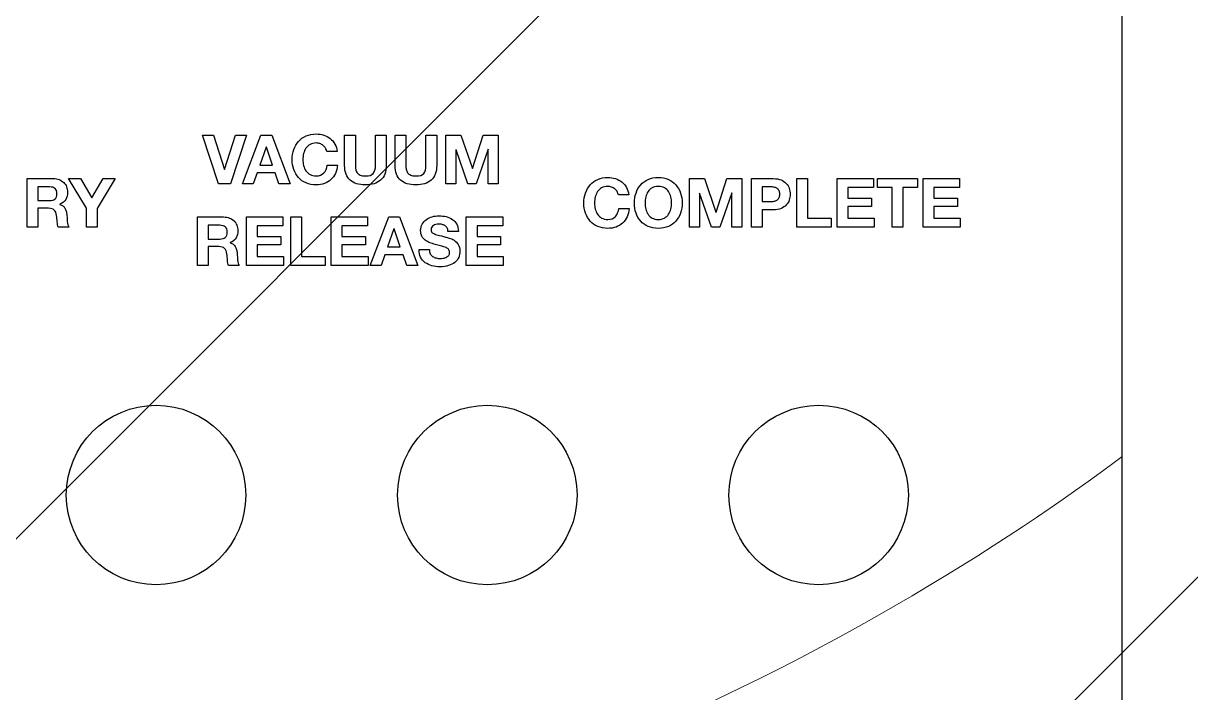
# Model space of a CAD drawing. Header units: millimetres. Extents: x 0 to 16115, y -10 to 11340.
# Drawn here: x 11212.5 to 11297.1, y 4623.4 to 4671.9 of the extents above; entities that cross this region are included whole.
import ezdxf

# ---------------------------------------------------------------- set-up
doc = ezdxf.new("R2010")
doc.units = ezdxf.units.MM
doc.header["$MEASUREMENT"] = 0
doc.linetypes.add('HIDDEN', pattern=[9.525, 6.35, -3.175])
doc.layers.get('0').update_dxf_attribs({"lineweight": 25})
doc.layers.add('DIM', color=3, linetype='Continuous', lineweight=9)
doc.layers.add('H', color=2, linetype='HIDDEN', lineweight=15)
doc.layers.add('圖層 2', color=7, linetype='Continuous')

msp = doc.modelspace()

# ---------------------------------------------------------------- hatches: boundary and pattern name
at = {"layer": 'DIM'}
h = msp.add_hatch(dxfattribs=at)
h.set_pattern_fill('ANSI31', color=256, scale=350, style=0)
h.set_pattern_definition([(45, (-19440.55, -2318.325), (-30.93592, 30.93592), [])])
h.paths.add_polyline_path([(10892.148, 5257.746), (10892.148, 3184.746), (10461.363, 3184.746), (10461.363, 4971.681), (9792.148, 4971.681), (9792.148, 6434.746), (13732.148, 6434.746), (13732.148, 4971.681), (13062.932, 4971.681), (13062.932, 3184.746), (12632.148, 3184.746), (12632.148, 5257.746)])
edge = h.paths.add_edge_path(flags=16)
edge.add_line((12632.148, 3207.746), (12632.148, 3184.746))
edge.add_line((10892.148, 3207.746), (10892.148, 3184.746))
at = {"layer": 'H', "ltscale": 5}
h = msp.add_hatch(dxfattribs=at)
h.set_pattern_fill('ANSI31', color=256, scale=500, style=0)
h.set_pattern_definition([(45, (5042.114, 20650.17), (-44.19417, 44.19417), [])])
edge = h.paths.add_edge_path(flags=16)
edge.add_line((13782.148, 6434.746), (13732.148, 6434.746))
edge.add_line((13782.148, 6434.746), (13732.148, 6434.746))
edge = h.paths.add_edge_path()
edge.add_line((13782.148, 6434.746), (13732.148, 6434.746))
edge.add_line((13782.148, 6434.746), (13732.148, 6434.746))
edge.add_line((9792.148, 3184.746), (9792.148, 6434.746))
edge.add_line((9742.148, 3134.746), (9742.148, 6434.746))
edge.add_line((9792.148, 3184.746), (13732.148, 3184.746))
edge.add_line((9742.148, 3134.746), (13782.148, 3134.746))
edge.add_line((13782.148, 6434.746), (13732.148, 6434.746))
edge.add_line((13732.148, 5184.746), (13732.148, 5194.746))
edge.add_line((13732.148, 3184.746), (13732.148, 6434.746))
edge.add_line((13782.148, 3134.746), (13782.148, 6434.746))

# ---------------------------------------------------------------- linework, layer by layer
for p, q in [((11292.148, 4282.746), (11292.148, 5032.746)), ((11225.524, 4663.811), (11226.32, 4663.811)), ((11225.524, 4663.811), (11226.32, 4663.811)), ((11226.665, 4660.285), (11225.524, 4663.811)), ((11226.665, 4660.285), (11225.524, 4663.811)), ((11226.32, 4663.811), (11227.105, 4661.332)), ((11226.32, 4663.811), (11227.105, 4661.332)), ((11227.115, 4661.332), (11227.91, 4663.811)), ((11227.115, 4661.332), (11227.91, 4663.811)), ((11228.71, 4663.811), (11227.539, 4660.285)), ((11228.71, 4663.811), (11227.539, 4660.285)), ((11227.91, 4663.811), (11228.71, 4663.811)), ((11227.91, 4663.811), (11228.71, 4663.811)), ((11228.414, 4660.285), (11229.747, 4663.811)), ((11228.414, 4660.285), (11229.747, 4663.811)), ((11229.747, 4663.811), (11230.543, 4663.811)), ((11229.747, 4663.811), (11230.543, 4663.811)), ((11230.543, 4663.811), (11231.861, 4660.285)), ((11230.543, 4663.811), (11231.861, 4660.285)), ((11243.146, 4663.811), (11244.238, 4663.811)), ((11243.146, 4663.811), (11244.238, 4663.811)), ((11243.146, 4660.285), (11243.146, 4663.811)), ((11243.146, 4660.285), (11243.146, 4663.811)), ((11244.238, 4663.811), (11245.063, 4661.386)), ((11244.238, 4663.811), (11245.063, 4661.386)), ((11245.073, 4661.386), (11245.853, 4663.811)), ((11245.073, 4661.386), (11245.853, 4663.811)), ((11245.853, 4663.811), (11246.945, 4663.811)), ((11245.853, 4663.811), (11246.945, 4663.811)), ((11246.945, 4663.811), (11246.945, 4660.285)), ((11246.945, 4663.811), (11246.945, 4660.285)), ((11230.133, 4662.942), (11229.673, 4661.648)), ((11230.133, 4662.942), (11229.673, 4661.648)), ((11230.143, 4662.942), (11230.133, 4662.942)), ((11230.143, 4662.942), (11230.133, 4662.942)), ((11230.587, 4661.648), (11230.143, 4662.942)), ((11230.587, 4661.648), (11230.143, 4662.942)), ((11243.882, 4662.759), (11243.873, 4662.759)), ((11243.873, 4662.759), (11243.873, 4660.285)), ((11243.882, 4662.759), (11243.873, 4662.759)), ((11243.873, 4662.759), (11243.873, 4660.285)), ((11244.747, 4660.285), (11243.882, 4662.759)), ((11244.747, 4660.285), (11243.882, 4662.759)), ((11246.209, 4662.784), (11245.344, 4660.285)), ((11246.209, 4662.784), (11245.344, 4660.285)), ((11246.218, 4662.784), (11246.209, 4662.784)), ((11246.218, 4662.784), (11246.209, 4662.784)), ((11246.218, 4660.285), (11246.218, 4662.784)), ((11246.218, 4660.285), (11246.218, 4662.784)), ((11227.105, 4661.332), (11227.115, 4661.332)), ((11227.105, 4661.332), (11227.115, 4661.332)), ((11229.673, 4661.648), (11230.587, 4661.648)), ((11229.673, 4661.648), (11230.587, 4661.648)), ((11245.063, 4661.386), (11245.073, 4661.386)), ((11245.063, 4661.386), (11245.073, 4661.386)), ((11215.807, 4660.664), (11216.677, 4660.664)), ((11217.101, 4658.511), (11215.807, 4660.664)), ((11216.677, 4660.664), (11217.502, 4659.271)), ((11217.502, 4659.271), (11218.321, 4660.664)), ((11219.186, 4660.664), (11217.877, 4658.491)), ((11218.321, 4660.664), (11219.186, 4660.664)), ((11229.471, 4661.07), (11229.194, 4660.285)), ((11229.471, 4661.07), (11229.194, 4660.285)), ((11230.79, 4661.07), (11229.471, 4661.07)), ((11230.79, 4661.07), (11229.471, 4661.07)), ((11231.056, 4660.285), (11230.79, 4661.07)), ((11231.056, 4660.285), (11230.79, 4661.07)), ((11260.796, 4657.137), (11260.796, 4660.664)), ((11260.796, 4660.664), (11261.887, 4660.664)), ((11261.887, 4660.664), (11262.712, 4658.239)), ((11262.722, 4658.239), (11263.502, 4660.664)), ((11263.502, 4660.664), (11264.594, 4660.664)), ((11264.594, 4660.664), (11264.594, 4657.137)), ((11268.569, 4657.137), (11268.569, 4660.664)), ((11268.569, 4660.664), (11269.345, 4660.664)), ((11269.345, 4660.664), (11269.345, 4657.789)), ((11271.498, 4657.137), (11271.498, 4660.664)), ((11271.498, 4660.664), (11274.136, 4660.664)), ((11274.136, 4660.664), (11274.136, 4660.012)), ((11274.422, 4660.012), (11274.422, 4660.664)), ((11274.422, 4660.664), (11277.311, 4660.664)), ((11277.311, 4660.664), (11277.311, 4660.012)), ((11277.716, 4660.664), (11280.354, 4660.664)), ((11277.716, 4657.137), (11277.716, 4660.664)), ((11280.354, 4660.664), (11280.354, 4660.012)), ((11227.539, 4660.285), (11226.665, 4660.285)), ((11227.539, 4660.285), (11226.665, 4660.285)), ((11229.194, 4660.285), (11228.414, 4660.285)), ((11229.194, 4660.285), (11228.414, 4660.285)), ((11231.861, 4660.285), (11231.056, 4660.285)), ((11231.861, 4660.285), (11231.056, 4660.285)), ((11243.873, 4660.285), (11243.146, 4660.285)), ((11243.873, 4660.285), (11243.146, 4660.285)), ((11245.344, 4660.285), (11244.747, 4660.285)), ((11245.344, 4660.285), (11244.747, 4660.285)), ((11246.945, 4660.285), (11246.218, 4660.285)), ((11246.945, 4660.285), (11246.218, 4660.285)), ((11261.531, 4659.612), (11261.522, 4659.612)), ((11261.522, 4659.612), (11261.522, 4657.137)), ((11262.396, 4657.137), (11261.531, 4659.612)), ((11263.858, 4659.637), (11262.994, 4657.137)), ((11263.868, 4659.637), (11263.858, 4659.637)), ((11263.868, 4657.137), (11263.868, 4659.637)), ((11274.136, 4660.012), (11272.274, 4660.012)), ((11272.274, 4660.012), (11272.274, 4659.256)), ((11275.479, 4660.012), (11274.422, 4660.012)), ((11275.479, 4657.137), (11275.479, 4660.012)), ((11277.311, 4660.012), (11276.254, 4660.012)), ((11276.254, 4660.012), (11276.254, 4657.137)), ((11280.354, 4660.012), (11278.492, 4660.012)), ((11278.492, 4660.012), (11278.492, 4659.256)), ((11272.274, 4659.256), (11273.982, 4659.256)), ((11273.982, 4659.256), (11273.982, 4658.654)), ((11278.492, 4659.256), (11280.2, 4659.256)), ((11280.2, 4659.256), (11280.2, 4658.654)), ((11217.101, 4657.137), (11217.101, 4658.511)), ((11217.877, 4658.491), (11217.877, 4657.137)), ((11228.708, 4654.358), (11228.708, 4657.884)), ((11228.708, 4657.884), (11231.346, 4657.884)), ((11228.708, 4654.358), (11228.708, 4657.884)), ((11228.708, 4657.884), (11231.346, 4657.884)), ((11231.346, 4657.884), (11231.346, 4657.233)), ((11231.346, 4657.884), (11231.346, 4657.233)), ((11231.909, 4654.358), (11231.909, 4657.884)), ((11231.909, 4657.884), (11232.684, 4657.884)), ((11231.909, 4654.358), (11231.909, 4657.884)), ((11231.909, 4657.884), (11232.684, 4657.884)), ((11232.684, 4657.884), (11232.684, 4655.01)), ((11232.684, 4657.884), (11232.684, 4655.01)), ((11234.837, 4654.358), (11234.837, 4657.884)), ((11234.837, 4654.358), (11234.837, 4657.884)), ((11234.837, 4657.884), (11237.475, 4657.884)), ((11234.837, 4657.884), (11237.475, 4657.884)), ((11237.475, 4657.884), (11237.475, 4657.233)), ((11237.475, 4657.884), (11237.475, 4657.233)), ((11237.667, 4654.358), (11239.001, 4657.884)), ((11237.667, 4654.358), (11239.001, 4657.884)), ((11239.001, 4657.884), (11239.796, 4657.884)), ((11239.001, 4657.884), (11239.796, 4657.884)), ((11239.796, 4657.884), (11241.115, 4654.358)), ((11239.796, 4657.884), (11241.115, 4654.358)), ((11244.626, 4654.358), (11244.626, 4657.884)), ((11244.626, 4654.358), (11244.626, 4657.884)), ((11244.626, 4657.884), (11247.264, 4657.884)), ((11244.626, 4657.884), (11247.264, 4657.884)), ((11247.264, 4657.884), (11247.264, 4657.233)), ((11247.264, 4657.884), (11247.264, 4657.233)), ((11262.712, 4658.239), (11262.722, 4658.239)), ((11273.982, 4658.654), (11272.274, 4658.654)), ((11272.274, 4658.654), (11272.274, 4657.789)), ((11280.2, 4658.654), (11278.492, 4658.654)), ((11278.492, 4658.654), (11278.492, 4657.789)), ((11217.877, 4657.137), (11217.101, 4657.137)), ((11231.346, 4657.233), (11229.484, 4657.233)), ((11229.484, 4657.233), (11229.484, 4656.477)), ((11231.346, 4657.233), (11229.484, 4657.233)), ((11229.484, 4657.233), (11229.484, 4656.477)), ((11237.475, 4657.233), (11235.613, 4657.233)), ((11235.613, 4657.233), (11235.613, 4656.477)), ((11237.475, 4657.233), (11235.613, 4657.233)), ((11235.613, 4657.233), (11235.613, 4656.477)), ((11239.386, 4657.015), (11238.927, 4655.721)), ((11239.386, 4657.015), (11238.927, 4655.721)), ((11239.396, 4657.015), (11239.386, 4657.015)), ((11239.396, 4657.015), (11239.386, 4657.015)), ((11239.841, 4655.721), (11239.396, 4657.015)), ((11239.841, 4655.721), (11239.396, 4657.015)), ((11245.402, 4657.233), (11245.402, 4656.477)), ((11245.402, 4657.233), (11245.402, 4656.477)), ((11247.264, 4657.233), (11245.402, 4657.233)), ((11247.264, 4657.233), (11245.402, 4657.233)), ((11261.522, 4657.137), (11260.796, 4657.137)), ((11262.994, 4657.137), (11262.396, 4657.137)), ((11264.594, 4657.137), (11263.868, 4657.137)), ((11271.064, 4657.137), (11268.569, 4657.137)), ((11269.345, 4657.789), (11271.064, 4657.789)), ((11271.064, 4657.789), (11271.064, 4657.137)), ((11274.175, 4657.137), (11271.498, 4657.137)), ((11272.274, 4657.789), (11274.175, 4657.789)), ((11274.175, 4657.789), (11274.175, 4657.137)), ((11276.254, 4657.137), (11275.479, 4657.137)), ((11280.393, 4657.137), (11277.716, 4657.137)), ((11278.492, 4657.789), (11280.393, 4657.789)), ((11280.393, 4657.789), (11280.393, 4657.137)), ((11229.484, 4656.477), (11231.192, 4656.477)), ((11229.484, 4656.477), (11231.192, 4656.477)), ((11231.192, 4656.477), (11231.192, 4655.874)), ((11231.192, 4656.477), (11231.192, 4655.874)), ((11235.613, 4656.477), (11237.321, 4656.477)), ((11235.613, 4656.477), (11237.321, 4656.477)), ((11237.321, 4656.477), (11237.321, 4655.874)), ((11237.321, 4656.477), (11237.321, 4655.874)), ((11245.402, 4656.477), (11247.11, 4656.477)), ((11245.402, 4656.477), (11247.11, 4656.477)), ((11247.11, 4656.477), (11247.11, 4655.874)), ((11247.11, 4656.477), (11247.11, 4655.874)), ((11231.192, 4655.874), (11229.484, 4655.874)), ((11229.484, 4655.874), (11229.484, 4655.01)), ((11231.192, 4655.874), (11229.484, 4655.874)), ((11229.484, 4655.874), (11229.484, 4655.01)), ((11237.321, 4655.874), (11235.613, 4655.874)), ((11235.613, 4655.874), (11235.613, 4655.01)), ((11237.321, 4655.874), (11235.613, 4655.874)), ((11235.613, 4655.874), (11235.613, 4655.01)), ((11238.927, 4655.721), (11239.841, 4655.721)), ((11238.927, 4655.721), (11239.841, 4655.721)), ((11245.402, 4655.874), (11245.402, 4655.01)), ((11245.402, 4655.874), (11245.402, 4655.01)), ((11247.11, 4655.874), (11245.402, 4655.874)), ((11247.11, 4655.874), (11245.402, 4655.874)), ((11229.484, 4655.01), (11231.385, 4655.01)), ((11229.484, 4655.01), (11231.385, 4655.01)), ((11231.385, 4655.01), (11231.385, 4654.358)), ((11231.385, 4655.01), (11231.385, 4654.358)), ((11232.684, 4655.01), (11234.403, 4655.01)), ((11232.684, 4655.01), (11234.403, 4655.01)), ((11234.403, 4655.01), (11234.403, 4654.358)), ((11234.403, 4655.01), (11234.403, 4654.358)), ((11235.613, 4655.01), (11237.514, 4655.01)), ((11235.613, 4655.01), (11237.514, 4655.01)), ((11237.514, 4655.01), (11237.514, 4654.358)), ((11237.514, 4655.01), (11237.514, 4654.358)), ((11238.724, 4655.143), (11238.448, 4654.358)), ((11238.724, 4655.143), (11238.448, 4654.358)), ((11240.043, 4655.143), (11238.724, 4655.143)), ((11240.043, 4655.143), (11238.724, 4655.143)), ((11240.31, 4654.358), (11240.043, 4655.143)), ((11240.31, 4654.358), (11240.043, 4655.143)), ((11245.402, 4655.01), (11247.303, 4655.01)), ((11245.402, 4655.01), (11247.303, 4655.01)), ((11247.303, 4655.01), (11247.303, 4654.358)), ((11247.303, 4655.01), (11247.303, 4654.358)), ((11231.385, 4654.358), (11228.708, 4654.358)), ((11231.385, 4654.358), (11228.708, 4654.358)), ((11234.403, 4654.358), (11231.909, 4654.358)), ((11234.403, 4654.358), (11231.909, 4654.358)), ((11237.514, 4654.358), (11234.837, 4654.358)), ((11237.514, 4654.358), (11234.837, 4654.358)), ((11238.448, 4654.358), (11237.667, 4654.358)), ((11238.448, 4654.358), (11237.667, 4654.358)), ((11241.115, 4654.358), (11240.31, 4654.358)), ((11241.115, 4654.358), (11240.31, 4654.358)), ((11247.303, 4654.358), (11244.626, 4654.358)), ((11247.303, 4654.358), (11244.626, 4654.358))]:
    msp.add_line(p, q)
for centre in [(11222.148, 4637.746), (11246.148, 4637.746), (11270.148, 4637.746)]:
    msp.add_circle(centre, 6.5)
for points, knots in [([(11233.019, 4663.752), (11233.235, 4663.847), (11233.478, 4663.895), (11233.748, 4663.895), (11233.942, 4663.895), (11234.125, 4663.867), (11234.298, 4663.811), (11234.471, 4663.755), (11234.626, 4663.673), (11234.763, 4663.567)], [25, 25, 25, 25, 26, 26, 26, 27, 27, 27, 28, 28, 28, 28]), ([(11233.019, 4663.752), (11233.235, 4663.847), (11233.478, 4663.895), (11233.748, 4663.895), (11233.942, 4663.895), (11234.125, 4663.867), (11234.298, 4663.811), (11234.471, 4663.755), (11234.626, 4663.673), (11234.763, 4663.567)], [25, 25, 25, 25, 26, 26, 26, 27, 27, 27, 28, 28, 28, 28]), ([(11232.133, 4662.767), (11232.212, 4662.992), (11232.325, 4663.189), (11232.474, 4663.357), (11232.622, 4663.525), (11232.804, 4663.656), (11233.019, 4663.752)], [23, 23, 23, 23, 24, 24, 24, 25, 25, 25, 25]), ([(11232.133, 4662.767), (11232.212, 4662.992), (11232.325, 4663.189), (11232.474, 4663.357), (11232.622, 4663.525), (11232.804, 4663.656), (11233.019, 4663.752)], [23, 23, 23, 23, 24, 24, 24, 25, 25, 25, 25]), ([(11234.256, 4663.065), (11234.187, 4663.121), (11234.109, 4663.165), (11234.022, 4663.196), (11233.935, 4663.227), (11233.843, 4663.243), (11233.748, 4663.243), (11233.573, 4663.243), (11233.425, 4663.209), (11233.303, 4663.142)], [1, 1, 1, 1, 2, 2, 2, 3, 3, 3, 4, 4, 4, 4]), ([(11234.256, 4663.065), (11234.187, 4663.121), (11234.109, 4663.165), (11234.022, 4663.196), (11233.935, 4663.227), (11233.843, 4663.243), (11233.748, 4663.243), (11233.573, 4663.243), (11233.425, 4663.209), (11233.303, 4663.142)], [1, 1, 1, 1, 2, 2, 2, 3, 3, 3, 4, 4, 4, 4]), ([(11232.133, 4661.314), (11232.054, 4661.537), (11232.014, 4661.776), (11232.014, 4662.033), (11232.014, 4662.296), (11232.054, 4662.541), (11232.133, 4662.767)], [21, 21, 21, 21, 22, 22, 22, 23, 23, 23, 23]), ([(11232.133, 4661.314), (11232.054, 4661.537), (11232.014, 4661.776), (11232.014, 4662.033), (11232.014, 4662.296), (11232.054, 4662.541), (11232.133, 4662.767)], [21, 21, 21, 21, 22, 22, 22, 23, 23, 23, 23]), ([(11233.007, 4662.87), (11232.931, 4662.757), (11232.876, 4662.627), (11232.841, 4662.482), (11232.807, 4662.338), (11232.79, 4662.188), (11232.79, 4662.033), (11232.79, 4661.885), (11232.807, 4661.741), (11232.841, 4661.601)], [5, 5, 5, 5, 6, 6, 6, 7, 7, 7, 8, 8, 8, 8]), ([(11233.007, 4662.87), (11232.931, 4662.757), (11232.876, 4662.627), (11232.841, 4662.482), (11232.807, 4662.338), (11232.79, 4662.188), (11232.79, 4662.033), (11232.79, 4661.885), (11232.807, 4661.741), (11232.841, 4661.601)], [5, 5, 5, 5, 6, 6, 6, 7, 7, 7, 8, 8, 8, 8]), ([(11233.019, 4660.346), (11232.804, 4660.44), (11232.622, 4660.569), (11232.474, 4660.734), (11232.325, 4660.899), (11232.212, 4661.092), (11232.133, 4661.314)], [19, 19, 19, 19, 20, 20, 20, 21, 21, 21, 21]), ([(11233.019, 4660.346), (11232.804, 4660.44), (11232.622, 4660.569), (11232.474, 4660.734), (11232.325, 4660.899), (11232.212, 4661.092), (11232.133, 4661.314)], [19, 19, 19, 19, 20, 20, 20, 21, 21, 21, 21]), ([(11238.42, 4660.554), (11238.153, 4660.322), (11237.785, 4660.206), (11237.314, 4660.206), (11236.836, 4660.206), (11236.467, 4660.321), (11236.205, 4660.551), (11235.943, 4660.782), (11235.812, 4661.137), (11235.812, 4661.618)], [0, 0, 0, 0, 1, 1, 1, 2, 2, 2, 3, 3, 3, 3]), ([(11238.42, 4660.554), (11238.153, 4660.322), (11237.785, 4660.206), (11237.314, 4660.206), (11236.836, 4660.206), (11236.467, 4660.321), (11236.205, 4660.551), (11235.943, 4660.782), (11235.812, 4661.137), (11235.812, 4661.618)], [0, 0, 0, 0, 1, 1, 1, 2, 2, 2, 3, 3, 3, 3]), ([(11242.08, 4660.554), (11241.813, 4660.322), (11241.444, 4660.206), (11240.973, 4660.206), (11240.496, 4660.206), (11240.126, 4660.321), (11239.865, 4660.551), (11239.603, 4660.782), (11239.472, 4661.137), (11239.472, 4661.618)], [0, 0, 0, 0, 1, 1, 1, 2, 2, 2, 3, 3, 3, 3]), ([(11242.08, 4660.554), (11241.813, 4660.322), (11241.444, 4660.206), (11240.973, 4660.206), (11240.496, 4660.206), (11240.126, 4660.321), (11239.865, 4660.551), (11239.603, 4660.782), (11239.472, 4661.137), (11239.472, 4661.618)], [0, 0, 0, 0, 1, 1, 1, 2, 2, 2, 3, 3, 3, 3]), ([(11215.133, 4660.587), (11215.26, 4660.536), (11215.369, 4660.466), (11215.459, 4660.377), (11215.55, 4660.289), (11215.619, 4660.186), (11215.667, 4660.069)], [1, 1, 1, 1, 2, 2, 2, 3, 3, 3, 3]), ([(11233.303, 4660.954), (11233.425, 4660.886), (11233.573, 4660.853), (11233.748, 4660.853), (11233.985, 4660.853), (11234.17, 4660.925), (11234.304, 4661.07)], [10, 10, 10, 10, 11, 11, 11, 12, 12, 12, 12]), ([(11233.303, 4660.954), (11233.425, 4660.886), (11233.573, 4660.853), (11233.748, 4660.853), (11233.985, 4660.853), (11234.17, 4660.925), (11234.304, 4661.07)], [10, 10, 10, 10, 11, 11, 11, 12, 12, 12, 12]), ([(11236.936, 4660.919), (11237.03, 4660.875), (11237.156, 4660.853), (11237.314, 4660.853), (11237.59, 4660.853), (11237.781, 4660.914), (11237.886, 4661.038)], [9, 9, 9, 9, 10, 10, 10, 11, 11, 11, 11]), ([(11236.936, 4660.919), (11237.03, 4660.875), (11237.156, 4660.853), (11237.314, 4660.853), (11237.59, 4660.853), (11237.781, 4660.914), (11237.886, 4661.038)], [9, 9, 9, 9, 10, 10, 10, 11, 11, 11, 11]), ([(11240.596, 4660.919), (11240.689, 4660.875), (11240.816, 4660.853), (11240.973, 4660.853), (11241.25, 4660.853), (11241.441, 4660.914), (11241.546, 4661.038)], [9, 9, 9, 9, 10, 10, 10, 11, 11, 11, 11]), ([(11240.596, 4660.919), (11240.689, 4660.875), (11240.816, 4660.853), (11240.973, 4660.853), (11241.25, 4660.853), (11241.441, 4660.914), (11241.546, 4661.038)], [9, 9, 9, 9, 10, 10, 10, 11, 11, 11, 11]), ([(11253.259, 4659.619), (11253.338, 4659.845), (11253.452, 4660.042), (11253.6, 4660.209), (11253.748, 4660.377), (11253.93, 4660.509), (11254.145, 4660.605)], [23, 23, 23, 23, 24, 24, 24, 25, 25, 25, 25]), ([(11254.145, 4660.605), (11254.361, 4660.7), (11254.604, 4660.748), (11254.874, 4660.748), (11255.068, 4660.748), (11255.252, 4660.72), (11255.425, 4660.664), (11255.598, 4660.608), (11255.752, 4660.526), (11255.889, 4660.419)], [25, 25, 25, 25, 26, 26, 26, 27, 27, 27, 28, 28, 28, 28]), ([(11256.919, 4659.619), (11256.998, 4659.845), (11257.111, 4660.042), (11257.26, 4660.209), (11257.408, 4660.377), (11257.59, 4660.509), (11257.805, 4660.605)], [0, 0, 0, 0, 1, 1, 1, 2, 2, 2, 2]), ([(11257.805, 4660.605), (11258.021, 4660.7), (11258.264, 4660.748), (11258.534, 4660.748), (11258.807, 4660.748), (11259.051, 4660.7), (11259.265, 4660.605)], [2, 2, 2, 2, 3, 3, 3, 4, 4, 4, 4]), ([(11259.265, 4660.605), (11259.479, 4660.509), (11259.66, 4660.377), (11259.808, 4660.209), (11259.956, 4660.042), (11260.07, 4659.845), (11260.149, 4659.619)], [4, 4, 4, 4, 5, 5, 5, 6, 6, 6, 6]), ([(11214.83, 4659.187), (11214.919, 4659.266), (11214.963, 4659.395), (11214.963, 4659.572), (11214.963, 4659.744), (11214.919, 4659.868), (11214.83, 4659.945), (11214.741, 4660.023), (11214.607, 4660.061), (11214.43, 4660.061)], [1, 1, 1, 1, 2, 2, 2, 3, 3, 3, 4, 4, 4, 4]), ([(11215.667, 4660.069), (11215.714, 4659.952), (11215.738, 4659.826), (11215.738, 4659.691), (11215.738, 4659.483), (11215.695, 4659.304), (11215.608, 4659.153), (11215.52, 4659.001), (11215.378, 4658.886), (11215.18, 4658.807)], [3, 3, 3, 3, 4, 4, 4, 5, 5, 5, 6, 6, 6, 6]), ([(11234.345, 4660.304), (11234.164, 4660.239), (11233.965, 4660.206), (11233.748, 4660.206), (11233.478, 4660.206), (11233.235, 4660.253), (11233.019, 4660.346)], [17, 17, 17, 17, 18, 18, 18, 19, 19, 19, 19]), ([(11234.345, 4660.304), (11234.164, 4660.239), (11233.965, 4660.206), (11233.748, 4660.206), (11233.478, 4660.206), (11233.235, 4660.253), (11233.019, 4660.346)], [17, 17, 17, 17, 18, 18, 18, 19, 19, 19, 19]), ([(11253.259, 4658.167), (11253.18, 4658.389), (11253.141, 4658.629), (11253.141, 4658.886), (11253.141, 4659.149), (11253.18, 4659.394), (11253.259, 4659.619)], [21, 21, 21, 21, 22, 22, 22, 23, 23, 23, 23]), ([(11254.133, 4659.723), (11254.057, 4659.609), (11254.002, 4659.48), (11253.968, 4659.335), (11253.933, 4659.19), (11253.916, 4659.041), (11253.916, 4658.886), (11253.916, 4658.738), (11253.933, 4658.594), (11253.968, 4658.454)], [5, 5, 5, 5, 6, 6, 6, 7, 7, 7, 8, 8, 8, 8]), ([(11255.148, 4660.049), (11255.061, 4660.08), (11254.97, 4660.096), (11254.874, 4660.096), (11254.699, 4660.096), (11254.551, 4660.062), (11254.429, 4659.995)], [2, 2, 2, 2, 3, 3, 3, 4, 4, 4, 4]), ([(11256.919, 4658.167), (11256.84, 4658.389), (11256.8, 4658.629), (11256.8, 4658.886), (11256.8, 4659.149), (11256.84, 4659.394), (11256.919, 4659.619)], [14, 14, 14, 14, 15, 15, 15, 16, 16, 16, 16]), ([(11257.793, 4659.723), (11257.717, 4659.609), (11257.662, 4659.48), (11257.627, 4659.335), (11257.593, 4659.19), (11257.576, 4659.041), (11257.576, 4658.886), (11257.576, 4658.738), (11257.593, 4658.594), (11257.627, 4658.454)], [13, 13, 13, 13, 14, 14, 14, 15, 15, 15, 16, 16, 16, 16]), ([(11258.978, 4659.995), (11258.856, 4660.062), (11258.708, 4660.096), (11258.534, 4660.096), (11258.359, 4660.096), (11258.211, 4660.062), (11258.089, 4659.995)], [10, 10, 10, 10, 11, 11, 11, 12, 12, 12, 12]), ([(11260.149, 4659.619), (11260.228, 4659.394), (11260.267, 4659.149), (11260.267, 4658.886), (11260.267, 4658.629), (11260.228, 4658.389), (11260.149, 4658.167)], [6, 6, 6, 6, 7, 7, 7, 8, 8, 8, 8]), ([(11267.278, 4659.261), (11267.316, 4659.33), (11267.335, 4659.421), (11267.335, 4659.533), (11267.335, 4659.645), (11267.316, 4659.735), (11267.278, 4659.804)], [3, 3, 3, 3, 4, 4, 4, 5, 5, 5, 5]), ([(11267.806, 4660.313), (11267.903, 4660.208), (11267.974, 4660.088), (11268.019, 4659.953), (11268.063, 4659.818), (11268.085, 4659.678), (11268.085, 4659.533), (11268.085, 4659.391), (11268.063, 4659.252), (11268.019, 4659.115), (11267.974, 4658.979), (11267.903, 4658.858), (11267.806, 4658.753)], [2, 2, 2, 2, 3, 3, 3, 4, 4, 4, 5, 5, 5, 6, 6, 6, 6]), ([(11259.44, 4658.454), (11259.475, 4658.594), (11259.492, 4658.738), (11259.492, 4658.886), (11259.492, 4659.041), (11259.475, 4659.19), (11259.44, 4659.335)], [6, 6, 6, 6, 7, 7, 7, 8, 8, 8, 8]), ([(11242.162, 4657.904), (11242.32, 4657.947), (11242.478, 4657.968), (11242.636, 4657.968), (11242.82, 4657.968), (11242.997, 4657.948), (11243.167, 4657.907), (11243.336, 4657.866), (11243.487, 4657.799), (11243.619, 4657.707)], [18, 18, 18, 18, 19, 19, 19, 20, 20, 20, 21, 21, 21, 21]), ([(11242.162, 4657.904), (11242.32, 4657.947), (11242.478, 4657.968), (11242.636, 4657.968), (11242.82, 4657.968), (11242.997, 4657.948), (11243.167, 4657.907), (11243.336, 4657.866), (11243.487, 4657.799), (11243.619, 4657.707)], [18, 18, 18, 18, 19, 19, 19, 20, 20, 20, 21, 21, 21, 21]), ([(11254.145, 4657.199), (11253.93, 4657.293), (11253.748, 4657.422), (11253.6, 4657.587), (11253.452, 4657.752), (11253.338, 4657.945), (11253.259, 4658.167)], [19, 19, 19, 19, 20, 20, 20, 21, 21, 21, 21]), ([(11254.429, 4657.807), (11254.551, 4657.739), (11254.699, 4657.705), (11254.874, 4657.705), (11255.111, 4657.705), (11255.296, 4657.778), (11255.43, 4657.923)], [10, 10, 10, 10, 11, 11, 11, 12, 12, 12, 12]), ([(11257.805, 4657.199), (11257.59, 4657.293), (11257.408, 4657.422), (11257.26, 4657.587), (11257.111, 4657.752), (11256.998, 4657.945), (11256.919, 4658.167)], [12, 12, 12, 12, 13, 13, 13, 14, 14, 14, 14]), ([(11260.149, 4658.167), (11260.07, 4657.945), (11259.956, 4657.752), (11259.808, 4657.587), (11259.66, 4657.422), (11259.479, 4657.293), (11259.265, 4657.199)], [8, 8, 8, 8, 9, 9, 9, 10, 10, 10, 10]), ([(11227.167, 4656.408), (11227.256, 4656.487), (11227.301, 4656.615), (11227.301, 4656.793), (11227.301, 4656.964), (11227.256, 4657.089), (11227.167, 4657.166), (11227.079, 4657.243), (11226.945, 4657.282), (11226.767, 4657.282)], [1, 1, 1, 1, 2, 2, 2, 3, 3, 3, 4, 4, 4, 4]), ([(11227.167, 4656.408), (11227.256, 4656.487), (11227.301, 4656.615), (11227.301, 4656.793), (11227.301, 4656.964), (11227.256, 4657.089), (11227.167, 4657.166), (11227.079, 4657.243), (11226.945, 4657.282), (11226.767, 4657.282)], [1, 1, 1, 1, 2, 2, 2, 3, 3, 3, 4, 4, 4, 4]), ([(11227.471, 4657.808), (11227.598, 4657.757), (11227.707, 4657.687), (11227.797, 4657.598), (11227.888, 4657.509), (11227.957, 4657.406), (11228.005, 4657.289)], [1, 1, 1, 1, 2, 2, 2, 3, 3, 3, 3]), ([(11227.471, 4657.808), (11227.598, 4657.757), (11227.707, 4657.687), (11227.797, 4657.598), (11227.888, 4657.509), (11227.957, 4657.406), (11228.005, 4657.289)], [1, 1, 1, 1, 2, 2, 2, 3, 3, 3, 3]), ([(11228.005, 4657.289), (11228.052, 4657.172), (11228.076, 4657.046), (11228.076, 4656.911), (11228.076, 4656.704), (11228.032, 4656.525), (11227.945, 4656.373), (11227.858, 4656.222), (11227.716, 4656.106), (11227.518, 4656.027)], [3, 3, 3, 3, 4, 4, 4, 5, 5, 5, 6, 6, 6, 6]), ([(11228.005, 4657.289), (11228.052, 4657.172), (11228.076, 4657.046), (11228.076, 4656.911), (11228.076, 4656.704), (11228.032, 4656.525), (11227.945, 4656.373), (11227.858, 4656.222), (11227.716, 4656.106), (11227.518, 4656.027)], [3, 3, 3, 3, 4, 4, 4, 5, 5, 5, 6, 6, 6, 6]), ([(11241.648, 4656.205), (11241.549, 4656.281), (11241.469, 4656.376), (11241.408, 4656.489), (11241.347, 4656.603), (11241.317, 4656.74), (11241.317, 4656.902), (11241.317, 4657.083), (11241.356, 4657.24), (11241.433, 4657.373)], [13, 13, 13, 13, 14, 14, 14, 15, 15, 15, 16, 16, 16, 16]), ([(11241.648, 4656.205), (11241.549, 4656.281), (11241.469, 4656.376), (11241.408, 4656.489), (11241.347, 4656.603), (11241.317, 4656.74), (11241.317, 4656.902), (11241.317, 4657.083), (11241.356, 4657.24), (11241.433, 4657.373)], [13, 13, 13, 13, 14, 14, 14, 15, 15, 15, 16, 16, 16, 16]), ([(11242.117, 4657.153), (11242.084, 4657.104), (11242.068, 4657.041), (11242.068, 4656.966), (11242.068, 4656.897), (11242.081, 4656.841), (11242.107, 4656.798)], [31, 31, 31, 31, 32, 32, 32, 33, 33, 33, 33]), ([(11242.117, 4657.153), (11242.084, 4657.104), (11242.068, 4657.041), (11242.068, 4656.966), (11242.068, 4656.897), (11242.081, 4656.841), (11242.107, 4656.798)], [31, 31, 31, 31, 32, 32, 32, 33, 33, 33, 33]), ([(11242.414, 4657.346), (11242.351, 4657.333), (11242.294, 4657.31), (11242.243, 4657.277), (11242.192, 4657.244), (11242.15, 4657.203), (11242.117, 4657.153)], [29, 29, 29, 29, 30, 30, 30, 31, 31, 31, 31]), ([(11242.414, 4657.346), (11242.351, 4657.333), (11242.294, 4657.31), (11242.243, 4657.277), (11242.192, 4657.244), (11242.15, 4657.203), (11242.117, 4657.153)], [29, 29, 29, 29, 30, 30, 30, 31, 31, 31, 31]), ([(11242.865, 4657.341), (11242.785, 4657.358), (11242.697, 4657.366), (11242.601, 4657.366), (11242.539, 4657.366), (11242.476, 4657.359), (11242.414, 4657.346)], [27, 27, 27, 27, 28, 28, 28, 29, 29, 29, 29]), ([(11242.865, 4657.341), (11242.785, 4657.358), (11242.697, 4657.366), (11242.601, 4657.366), (11242.539, 4657.366), (11242.476, 4657.359), (11242.414, 4657.346)], [27, 27, 27, 27, 28, 28, 28, 29, 29, 29, 29]), ([(11255.471, 4657.157), (11255.291, 4657.091), (11255.091, 4657.058), (11254.874, 4657.058), (11254.604, 4657.058), (11254.361, 4657.105), (11254.145, 4657.199)], [17, 17, 17, 17, 18, 18, 18, 19, 19, 19, 19]), ([(11259.265, 4657.199), (11259.051, 4657.105), (11258.807, 4657.058), (11258.534, 4657.058), (11258.264, 4657.058), (11258.021, 4657.105), (11257.805, 4657.199)], [10, 10, 10, 10, 11, 11, 11, 12, 12, 12, 12]), ([(11258.089, 4657.807), (11258.211, 4657.739), (11258.359, 4657.705), (11258.534, 4657.705), (11258.708, 4657.705), (11258.856, 4657.739), (11258.978, 4657.807)], [2, 2, 2, 2, 3, 3, 3, 4, 4, 4, 4]), ([(11243.347, 4655.096), (11243.393, 4655.154), (11243.416, 4655.227), (11243.416, 4655.316), (11243.416, 4655.412), (11243.386, 4655.489), (11243.325, 4655.548)], [6, 6, 6, 6, 7, 7, 7, 8, 8, 8, 8]), ([(11243.347, 4655.096), (11243.393, 4655.154), (11243.416, 4655.227), (11243.416, 4655.316), (11243.416, 4655.412), (11243.386, 4655.489), (11243.325, 4655.548)], [6, 6, 6, 6, 7, 7, 7, 8, 8, 8, 8]), ([(11244.041, 4655.892), (11244.125, 4655.765), (11244.167, 4655.603), (11244.167, 4655.405), (11244.167, 4655.244), (11244.136, 4655.094), (11244.073, 4654.956)], [39, 39, 39, 39, 40, 40, 40, 41, 41, 41, 41]), ([(11244.041, 4655.892), (11244.125, 4655.765), (11244.167, 4655.603), (11244.167, 4655.405), (11244.167, 4655.244), (11244.136, 4655.094), (11244.073, 4654.956)], [39, 39, 39, 39, 40, 40, 40, 41, 41, 41, 41]), ([(11242.433, 4654.914), (11242.529, 4654.889), (11242.628, 4654.877), (11242.73, 4654.877), (11242.799, 4654.877), (11242.873, 4654.882), (11242.952, 4654.894)], [2, 2, 2, 2, 3, 3, 3, 4, 4, 4, 4]), ([(11242.433, 4654.914), (11242.529, 4654.889), (11242.628, 4654.877), (11242.73, 4654.877), (11242.799, 4654.877), (11242.873, 4654.882), (11242.952, 4654.894)], [2, 2, 2, 2, 3, 3, 3, 4, 4, 4, 4]), ([(11243.335, 4654.363), (11243.152, 4654.307), (11242.94, 4654.279), (11242.7, 4654.279), (11242.506, 4654.279), (11242.317, 4654.303), (11242.135, 4654.351)], [43, 43, 43, 43, 44, 44, 44, 45, 45, 45, 45]), ([(11243.335, 4654.363), (11243.152, 4654.307), (11242.94, 4654.279), (11242.7, 4654.279), (11242.506, 4654.279), (11242.317, 4654.303), (11242.135, 4654.351)], [43, 43, 43, 43, 44, 44, 44, 45, 45, 45, 45])]:
    msp.add_open_spline(points, degree=3, knots=knots)
for points in [[(11235.812, 4661.618), (11235.812, 4661.618), (11235.812, 4663.811), (11235.812, 4663.811)], [(11235.812, 4663.811), (11235.812, 4663.811), (11236.588, 4663.811), (11236.588, 4663.811)], [(11235.812, 4661.618), (11235.812, 4661.618), (11235.812, 4663.811), (11235.812, 4663.811)], [(11235.812, 4663.811), (11235.812, 4663.811), (11236.588, 4663.811), (11236.588, 4663.811)], [(11236.588, 4663.811), (11236.588, 4663.811), (11236.588, 4661.618), (11236.588, 4661.618)], [(11236.588, 4663.811), (11236.588, 4663.811), (11236.588, 4661.618), (11236.588, 4661.618)], [(11238.045, 4661.618), (11238.045, 4661.618), (11238.045, 4663.811), (11238.045, 4663.811)], [(11238.045, 4663.811), (11238.045, 4663.811), (11238.82, 4663.811), (11238.82, 4663.811)], [(11238.045, 4661.618), (11238.045, 4661.618), (11238.045, 4663.811), (11238.045, 4663.811)], [(11238.045, 4663.811), (11238.045, 4663.811), (11238.82, 4663.811), (11238.82, 4663.811)], [(11238.82, 4663.811), (11238.82, 4663.811), (11238.82, 4661.618), (11238.82, 4661.618)], [(11238.82, 4663.811), (11238.82, 4663.811), (11238.82, 4661.618), (11238.82, 4661.618)], [(11239.472, 4661.618), (11239.472, 4661.618), (11239.472, 4663.811), (11239.472, 4663.811)], [(11239.472, 4663.811), (11239.472, 4663.811), (11240.247, 4663.811), (11240.247, 4663.811)], [(11239.472, 4661.618), (11239.472, 4661.618), (11239.472, 4663.811), (11239.472, 4663.811)], [(11239.472, 4663.811), (11239.472, 4663.811), (11240.247, 4663.811), (11240.247, 4663.811)], [(11240.247, 4663.811), (11240.247, 4663.811), (11240.247, 4661.618), (11240.247, 4661.618)], [(11240.247, 4663.811), (11240.247, 4663.811), (11240.247, 4661.618), (11240.247, 4661.618)], [(11241.704, 4661.618), (11241.704, 4661.618), (11241.704, 4663.811), (11241.704, 4663.811)], [(11241.704, 4663.811), (11241.704, 4663.811), (11242.48, 4663.811), (11242.48, 4663.811)], [(11241.704, 4661.618), (11241.704, 4661.618), (11241.704, 4663.811), (11241.704, 4663.811)], [(11241.704, 4663.811), (11241.704, 4663.811), (11242.48, 4663.811), (11242.48, 4663.811)], [(11242.48, 4663.811), (11242.48, 4663.811), (11242.48, 4661.618), (11242.48, 4661.618)], [(11242.48, 4663.811), (11242.48, 4663.811), (11242.48, 4661.618), (11242.48, 4661.618)], [(11233.303, 4663.142), (11233.182, 4663.074), (11233.083, 4662.984), (11233.007, 4662.87)], [(11233.303, 4663.142), (11233.182, 4663.074), (11233.083, 4662.984), (11233.007, 4662.87)], [(11234.429, 4662.87), (11234.383, 4662.944), (11234.326, 4663.009), (11234.256, 4663.065)], [(11234.429, 4662.87), (11234.383, 4662.944), (11234.326, 4663.009), (11234.256, 4663.065)], [(11234.763, 4663.567), (11234.899, 4663.46), (11235.012, 4663.327), (11235.101, 4663.169)], [(11234.763, 4663.567), (11234.899, 4663.46), (11235.012, 4663.327), (11235.101, 4663.169)], [(11235.101, 4663.169), (11235.19, 4663.011), (11235.246, 4662.83), (11235.269, 4662.626)], [(11235.101, 4663.169), (11235.19, 4663.011), (11235.246, 4662.83), (11235.269, 4662.626)], [(11234.518, 4662.626), (11234.505, 4662.715), (11234.475, 4662.796), (11234.429, 4662.87)], [(11234.518, 4662.626), (11234.505, 4662.715), (11234.475, 4662.796), (11234.429, 4662.87)], [(11235.269, 4662.626), (11235.269, 4662.626), (11234.518, 4662.626), (11234.518, 4662.626)], [(11235.269, 4662.626), (11235.269, 4662.626), (11234.518, 4662.626), (11234.518, 4662.626)], [(11232.841, 4661.601), (11232.876, 4661.461), (11232.931, 4661.335), (11233.007, 4661.223)], [(11232.841, 4661.601), (11232.876, 4661.461), (11232.931, 4661.335), (11233.007, 4661.223)], [(11233.007, 4661.223), (11233.083, 4661.111), (11233.182, 4661.021), (11233.303, 4660.954)], [(11233.007, 4661.223), (11233.083, 4661.111), (11233.182, 4661.021), (11233.303, 4660.954)], [(11234.304, 4661.07), (11234.437, 4661.215), (11234.518, 4661.406), (11234.548, 4661.643)], [(11234.304, 4661.07), (11234.437, 4661.215), (11234.518, 4661.406), (11234.548, 4661.643)], [(11234.548, 4661.643), (11234.548, 4661.643), (11235.299, 4661.643), (11235.299, 4661.643)], [(11234.548, 4661.643), (11234.548, 4661.643), (11235.299, 4661.643), (11235.299, 4661.643)], [(11235.299, 4661.643), (11235.279, 4661.422), (11235.228, 4661.223), (11235.146, 4661.045)], [(11235.299, 4661.643), (11235.279, 4661.422), (11235.228, 4661.223), (11235.146, 4661.045)], [(11236.588, 4661.618), (11236.588, 4661.523), (11236.596, 4661.429), (11236.612, 4661.337)], [(11236.588, 4661.618), (11236.588, 4661.523), (11236.596, 4661.429), (11236.612, 4661.337)], [(11236.612, 4661.337), (11236.629, 4661.244), (11236.663, 4661.163), (11236.716, 4661.092)], [(11236.612, 4661.337), (11236.629, 4661.244), (11236.663, 4661.163), (11236.716, 4661.092)], [(11237.886, 4661.038), (11237.992, 4661.161), (11238.045, 4661.355), (11238.045, 4661.618)], [(11237.886, 4661.038), (11237.992, 4661.161), (11238.045, 4661.355), (11238.045, 4661.618)], [(11238.82, 4661.618), (11238.82, 4661.141), (11238.687, 4660.786), (11238.42, 4660.554)], [(11238.82, 4661.618), (11238.82, 4661.141), (11238.687, 4660.786), (11238.42, 4660.554)], [(11240.247, 4661.618), (11240.247, 4661.523), (11240.256, 4661.429), (11240.272, 4661.337)], [(11240.247, 4661.618), (11240.247, 4661.523), (11240.256, 4661.429), (11240.272, 4661.337)], [(11240.272, 4661.337), (11240.288, 4661.244), (11240.323, 4661.163), (11240.376, 4661.092)], [(11240.272, 4661.337), (11240.288, 4661.244), (11240.323, 4661.163), (11240.376, 4661.092)], [(11241.546, 4661.038), (11241.652, 4661.161), (11241.704, 4661.355), (11241.704, 4661.618)], [(11241.546, 4661.038), (11241.652, 4661.161), (11241.704, 4661.355), (11241.704, 4661.618)], [(11242.48, 4661.618), (11242.48, 4661.141), (11242.347, 4660.786), (11242.08, 4660.554)], [(11242.48, 4661.618), (11242.48, 4661.141), (11242.347, 4660.786), (11242.08, 4660.554)], [(11212.805, 4657.137), (11212.805, 4657.137), (11212.805, 4660.664), (11212.805, 4660.664)], [(11212.805, 4660.664), (11212.805, 4660.664), (11214.706, 4660.664), (11214.706, 4660.664)], [(11214.706, 4660.664), (11214.864, 4660.664), (11215.007, 4660.638), (11215.133, 4660.587)], [(11234.82, 4660.591), (11234.685, 4660.466), (11234.526, 4660.37), (11234.345, 4660.304)], [(11234.82, 4660.591), (11234.685, 4660.466), (11234.526, 4660.37), (11234.345, 4660.304)], [(11235.146, 4661.045), (11235.063, 4660.867), (11234.954, 4660.716), (11234.82, 4660.591)], [(11235.146, 4661.045), (11235.063, 4660.867), (11234.954, 4660.716), (11234.82, 4660.591)], [(11236.716, 4661.092), (11236.769, 4661.021), (11236.842, 4660.964), (11236.936, 4660.919)], [(11236.716, 4661.092), (11236.769, 4661.021), (11236.842, 4660.964), (11236.936, 4660.919)], [(11240.376, 4661.092), (11240.428, 4661.021), (11240.502, 4660.964), (11240.596, 4660.919)], [(11240.376, 4661.092), (11240.428, 4661.021), (11240.502, 4660.964), (11240.596, 4660.919)], [(11255.889, 4660.419), (11256.025, 4660.312), (11256.138, 4660.18), (11256.227, 4660.022)], [(11265.275, 4657.137), (11265.275, 4657.137), (11265.275, 4660.664), (11265.275, 4660.664)], [(11265.275, 4660.664), (11265.275, 4660.664), (11266.865, 4660.664), (11266.865, 4660.664)], [(11266.865, 4660.664), (11267.086, 4660.664), (11267.274, 4660.632), (11267.429, 4660.568)], [(11267.429, 4660.568), (11267.583, 4660.503), (11267.709, 4660.419), (11267.806, 4660.313)], [(11214.43, 4660.061), (11214.43, 4660.061), (11213.58, 4660.061), (11213.58, 4660.061)], [(11213.58, 4660.061), (11213.58, 4660.061), (11213.58, 4659.069), (11213.58, 4659.069)], [(11254.429, 4659.995), (11254.308, 4659.927), (11254.209, 4659.837), (11254.133, 4659.723)], [(11255.383, 4659.918), (11255.314, 4659.974), (11255.235, 4660.018), (11255.148, 4660.049)], [(11255.556, 4659.723), (11255.509, 4659.797), (11255.452, 4659.862), (11255.383, 4659.918)], [(11255.644, 4659.479), (11255.631, 4659.567), (11255.602, 4659.649), (11255.556, 4659.723)], [(11256.227, 4660.022), (11256.316, 4659.864), (11256.372, 4659.683), (11256.395, 4659.479)], [(11258.089, 4659.995), (11257.967, 4659.927), (11257.869, 4659.837), (11257.793, 4659.723)], [(11259.275, 4659.723), (11259.199, 4659.837), (11259.1, 4659.927), (11258.978, 4659.995)], [(11259.44, 4659.335), (11259.405, 4659.48), (11259.35, 4659.609), (11259.275, 4659.723)], [(11266.653, 4660.061), (11266.653, 4660.061), (11266.051, 4660.061), (11266.051, 4660.061)], [(11266.051, 4660.061), (11266.051, 4660.061), (11266.051, 4659.004), (11266.051, 4659.004)], [(11266.91, 4660.042), (11266.828, 4660.055), (11266.742, 4660.061), (11266.653, 4660.061)], [(11267.127, 4659.965), (11267.065, 4660.003), (11266.992, 4660.028), (11266.91, 4660.042)], [(11267.278, 4659.804), (11267.24, 4659.874), (11267.19, 4659.927), (11267.127, 4659.965)], [(11213.58, 4659.069), (11213.58, 4659.069), (11214.43, 4659.069), (11214.43, 4659.069)], [(11214.43, 4659.069), (11214.607, 4659.069), (11214.741, 4659.108), (11214.83, 4659.187)], [(11215.18, 4658.807), (11215.18, 4658.807), (11215.18, 4658.797), (11215.18, 4658.797)], [(11215.18, 4658.797), (11215.276, 4658.771), (11215.355, 4658.73), (11215.417, 4658.676)], [(11256.395, 4659.479), (11256.395, 4659.479), (11255.644, 4659.479), (11255.644, 4659.479)], [(11266.051, 4659.004), (11266.051, 4659.004), (11266.653, 4659.004), (11266.653, 4659.004)], [(11266.653, 4659.004), (11266.742, 4659.004), (11266.828, 4659.011), (11266.91, 4659.024)], [(11266.91, 4659.024), (11266.992, 4659.037), (11267.065, 4659.063), (11267.127, 4659.101)], [(11267.127, 4659.101), (11267.19, 4659.139), (11267.24, 4659.192), (11267.278, 4659.261)], [(11267.806, 4658.753), (11267.709, 4658.647), (11267.583, 4658.562), (11267.429, 4658.498)], [(11214.356, 4658.515), (11214.356, 4658.515), (11213.58, 4658.515), (11213.58, 4658.515)], [(11213.58, 4658.515), (11213.58, 4658.515), (11213.58, 4657.137), (11213.58, 4657.137)], [(11214.775, 4658.387), (11214.69, 4658.473), (11214.55, 4658.515), (11214.356, 4658.515)], [(11214.943, 4657.982), (11214.917, 4658.166), (11214.861, 4658.301), (11214.775, 4658.387)], [(11214.988, 4657.537), (11214.978, 4657.692), (11214.963, 4657.84), (11214.943, 4657.982)], [(11215.417, 4658.676), (11215.48, 4658.622), (11215.531, 4658.557), (11215.57, 4658.483)], [(11215.57, 4658.483), (11215.61, 4658.409), (11215.639, 4658.328), (11215.657, 4658.239)], [(11215.657, 4658.239), (11215.675, 4658.15), (11215.687, 4658.061), (11215.694, 4657.972)], [(11215.694, 4657.972), (11215.697, 4657.916), (11215.701, 4657.85), (11215.704, 4657.775)], [(11225.142, 4654.358), (11225.142, 4654.358), (11225.142, 4657.884), (11225.142, 4657.884)], [(11225.142, 4657.884), (11225.142, 4657.884), (11227.044, 4657.884), (11227.044, 4657.884)], [(11225.142, 4654.358), (11225.142, 4654.358), (11225.142, 4657.884), (11225.142, 4657.884)], [(11225.142, 4657.884), (11225.142, 4657.884), (11227.044, 4657.884), (11227.044, 4657.884)], [(11227.044, 4657.884), (11227.202, 4657.884), (11227.344, 4657.859), (11227.471, 4657.808)], [(11227.044, 4657.884), (11227.202, 4657.884), (11227.344, 4657.859), (11227.471, 4657.808)], [(11241.737, 4657.707), (11241.862, 4657.796), (11242.004, 4657.861), (11242.162, 4657.904)], [(11241.737, 4657.707), (11241.862, 4657.796), (11242.004, 4657.861), (11242.162, 4657.904)], [(11253.968, 4658.454), (11254.002, 4658.314), (11254.057, 4658.188), (11254.133, 4658.076)], [(11254.133, 4658.076), (11254.209, 4657.964), (11254.308, 4657.874), (11254.429, 4657.807)], [(11255.43, 4657.923), (11255.563, 4658.068), (11255.644, 4658.259), (11255.674, 4658.496)], [(11255.674, 4658.496), (11255.674, 4658.496), (11256.425, 4658.496), (11256.425, 4658.496)], [(11256.272, 4657.898), (11256.189, 4657.72), (11256.081, 4657.569), (11255.946, 4657.444)], [(11256.425, 4658.496), (11256.405, 4658.275), (11256.354, 4658.076), (11256.272, 4657.898)], [(11257.627, 4658.454), (11257.662, 4658.314), (11257.717, 4658.188), (11257.793, 4658.076)], [(11257.793, 4658.076), (11257.869, 4657.964), (11257.967, 4657.874), (11258.089, 4657.807)], [(11258.978, 4657.807), (11259.1, 4657.874), (11259.199, 4657.964), (11259.275, 4658.076)], [(11259.275, 4658.076), (11259.35, 4658.188), (11259.405, 4658.314), (11259.44, 4658.454)], [(11266.865, 4658.402), (11266.865, 4658.402), (11266.051, 4658.402), (11266.051, 4658.402)], [(11266.051, 4658.402), (11266.051, 4658.402), (11266.051, 4657.137), (11266.051, 4657.137)], [(11267.429, 4658.498), (11267.274, 4658.434), (11267.086, 4658.402), (11266.865, 4658.402)], [(11213.58, 4657.137), (11213.58, 4657.137), (11212.805, 4657.137), (11212.805, 4657.137)], [(11215.067, 4657.137), (11215.024, 4657.249), (11214.997, 4657.383), (11214.988, 4657.537)], [(11215.842, 4657.137), (11215.842, 4657.137), (11215.067, 4657.137), (11215.067, 4657.137)], [(11215.704, 4657.775), (11215.707, 4657.699), (11215.713, 4657.622), (11215.721, 4657.542)], [(11215.721, 4657.542), (11215.729, 4657.463), (11215.743, 4657.388), (11215.76, 4657.318)], [(11215.76, 4657.318), (11215.779, 4657.247), (11215.806, 4657.187), (11215.842, 4657.137)], [(11226.767, 4657.282), (11226.767, 4657.282), (11225.918, 4657.282), (11225.918, 4657.282)], [(11225.918, 4657.282), (11225.918, 4657.282), (11225.918, 4656.289), (11225.918, 4656.289)], [(11226.767, 4657.282), (11226.767, 4657.282), (11225.918, 4657.282), (11225.918, 4657.282)], [(11225.918, 4657.282), (11225.918, 4657.282), (11225.918, 4656.289), (11225.918, 4656.289)], [(11241.433, 4657.373), (11241.51, 4657.507), (11241.612, 4657.618), (11241.737, 4657.707)], [(11241.433, 4657.373), (11241.51, 4657.507), (11241.612, 4657.618), (11241.737, 4657.707)], [(11243.08, 4657.257), (11243.018, 4657.297), (11242.946, 4657.325), (11242.865, 4657.341)], [(11243.08, 4657.257), (11243.018, 4657.297), (11242.946, 4657.325), (11242.865, 4657.341)], [(11243.231, 4657.094), (11243.193, 4657.163), (11243.143, 4657.218), (11243.08, 4657.257)], [(11243.231, 4657.094), (11243.193, 4657.163), (11243.143, 4657.218), (11243.08, 4657.257)], [(11243.298, 4656.833), (11243.291, 4656.938), (11243.269, 4657.025), (11243.231, 4657.094)], [(11243.298, 4656.833), (11243.291, 4656.938), (11243.269, 4657.025), (11243.231, 4657.094)], [(11243.619, 4657.707), (11243.75, 4657.614), (11243.855, 4657.497), (11243.932, 4657.354)], [(11243.619, 4657.707), (11243.75, 4657.614), (11243.855, 4657.497), (11243.932, 4657.354)], [(11243.932, 4657.354), (11244.009, 4657.21), (11244.048, 4657.037), (11244.048, 4656.833)], [(11243.932, 4657.354), (11244.009, 4657.21), (11244.048, 4657.037), (11244.048, 4656.833)], [(11255.946, 4657.444), (11255.811, 4657.319), (11255.653, 4657.223), (11255.471, 4657.157)], [(11266.051, 4657.137), (11266.051, 4657.137), (11265.275, 4657.137), (11265.275, 4657.137)], [(11225.918, 4656.289), (11225.918, 4656.289), (11226.767, 4656.289), (11226.767, 4656.289)], [(11225.918, 4656.289), (11225.918, 4656.289), (11226.767, 4656.289), (11226.767, 4656.289)], [(11226.767, 4656.289), (11226.945, 4656.289), (11227.079, 4656.329), (11227.167, 4656.408)], [(11226.767, 4656.289), (11226.945, 4656.289), (11227.079, 4656.329), (11227.167, 4656.408)], [(11241.984, 4656.02), (11241.859, 4656.068), (11241.747, 4656.129), (11241.648, 4656.205)], [(11241.984, 4656.02), (11241.859, 4656.068), (11241.747, 4656.129), (11241.648, 4656.205)], [(11242.107, 4656.798), (11242.134, 4656.755), (11242.186, 4656.716), (11242.263, 4656.679)], [(11242.107, 4656.798), (11242.134, 4656.755), (11242.186, 4656.716), (11242.263, 4656.679)], [(11242.263, 4656.679), (11242.34, 4656.643), (11242.447, 4656.607), (11242.584, 4656.571)], [(11242.263, 4656.679), (11242.34, 4656.643), (11242.447, 4656.607), (11242.584, 4656.571)], [(11242.584, 4656.571), (11242.721, 4656.534), (11242.899, 4656.488), (11243.12, 4656.432)], [(11242.584, 4656.571), (11242.721, 4656.534), (11242.899, 4656.488), (11243.12, 4656.432)], [(11243.12, 4656.432), (11243.186, 4656.419), (11243.277, 4656.395), (11243.394, 4656.361)], [(11243.12, 4656.432), (11243.186, 4656.419), (11243.277, 4656.395), (11243.394, 4656.361)], [(11244.048, 4656.833), (11244.048, 4656.833), (11243.298, 4656.833), (11243.298, 4656.833)], [(11244.048, 4656.833), (11244.048, 4656.833), (11243.298, 4656.833), (11243.298, 4656.833)], [(11243.394, 4656.361), (11243.511, 4656.326), (11243.627, 4656.271), (11243.742, 4656.195)], [(11243.394, 4656.361), (11243.511, 4656.326), (11243.627, 4656.271), (11243.742, 4656.195)], [(11243.742, 4656.195), (11243.857, 4656.12), (11243.957, 4656.018), (11244.041, 4655.892)], [(11243.742, 4656.195), (11243.857, 4656.12), (11243.957, 4656.018), (11244.041, 4655.892)], [(11226.693, 4655.736), (11226.693, 4655.736), (11225.918, 4655.736), (11225.918, 4655.736)], [(11225.918, 4655.736), (11225.918, 4655.736), (11225.918, 4654.358), (11225.918, 4654.358)], [(11226.693, 4655.736), (11226.693, 4655.736), (11225.918, 4655.736), (11225.918, 4655.736)], [(11225.918, 4655.736), (11225.918, 4655.736), (11225.918, 4654.358), (11225.918, 4654.358)], [(11227.113, 4655.608), (11227.028, 4655.693), (11226.887, 4655.736), (11226.693, 4655.736)], [(11227.113, 4655.608), (11227.028, 4655.693), (11226.887, 4655.736), (11226.693, 4655.736)], [(11227.281, 4655.203), (11227.255, 4655.387), (11227.199, 4655.522), (11227.113, 4655.608)], [(11227.281, 4655.203), (11227.255, 4655.387), (11227.199, 4655.522), (11227.113, 4655.608)], [(11227.518, 4656.027), (11227.518, 4656.027), (11227.518, 4656.018), (11227.518, 4656.018)], [(11227.518, 4656.027), (11227.518, 4656.027), (11227.518, 4656.018), (11227.518, 4656.018)], [(11227.518, 4656.018), (11227.614, 4655.991), (11227.692, 4655.951), (11227.755, 4655.896)], [(11227.518, 4656.018), (11227.614, 4655.991), (11227.692, 4655.951), (11227.755, 4655.896)], [(11227.755, 4655.896), (11227.817, 4655.842), (11227.869, 4655.778), (11227.908, 4655.704)], [(11227.755, 4655.896), (11227.817, 4655.842), (11227.869, 4655.778), (11227.908, 4655.704)], [(11227.908, 4655.704), (11227.948, 4655.63), (11227.977, 4655.548), (11227.995, 4655.459)], [(11227.908, 4655.704), (11227.948, 4655.63), (11227.977, 4655.548), (11227.995, 4655.459)], [(11227.995, 4655.459), (11228.013, 4655.371), (11228.025, 4655.282), (11228.032, 4655.193)], [(11227.995, 4655.459), (11228.013, 4655.371), (11228.025, 4655.282), (11228.032, 4655.193)], [(11241.317, 4654.966), (11241.235, 4655.124), (11241.195, 4655.311), (11241.199, 4655.529)], [(11241.317, 4654.966), (11241.235, 4655.124), (11241.195, 4655.311), (11241.199, 4655.529)], [(11241.199, 4655.529), (11241.199, 4655.529), (11241.949, 4655.529), (11241.949, 4655.529)], [(11241.199, 4655.529), (11241.199, 4655.529), (11241.949, 4655.529), (11241.949, 4655.529)], [(11241.949, 4655.529), (11241.949, 4655.41), (11241.971, 4655.31), (11242.014, 4655.227)], [(11241.949, 4655.529), (11241.949, 4655.41), (11241.971, 4655.31), (11242.014, 4655.227)], [(11242.369, 4655.899), (11242.237, 4655.932), (11242.109, 4655.972), (11241.984, 4656.02)], [(11242.369, 4655.899), (11242.237, 4655.932), (11242.109, 4655.972), (11241.984, 4656.02)], [(11242.75, 4655.8), (11242.624, 4655.83), (11242.497, 4655.863), (11242.369, 4655.899)], [(11242.75, 4655.8), (11242.624, 4655.83), (11242.497, 4655.863), (11242.369, 4655.899)], [(11243.085, 4655.697), (11242.987, 4655.736), (11242.875, 4655.771), (11242.75, 4655.8)], [(11243.085, 4655.697), (11242.987, 4655.736), (11242.875, 4655.771), (11242.75, 4655.8)], [(11243.325, 4655.548), (11243.264, 4655.608), (11243.184, 4655.657), (11243.085, 4655.697)], [(11243.325, 4655.548), (11243.264, 4655.608), (11243.184, 4655.657), (11243.085, 4655.697)], [(11227.326, 4654.758), (11227.316, 4654.913), (11227.301, 4655.061), (11227.281, 4655.203)], [(11227.326, 4654.758), (11227.316, 4654.913), (11227.301, 4655.061), (11227.281, 4655.203)], [(11227.404, 4654.358), (11227.362, 4654.47), (11227.335, 4654.603), (11227.326, 4654.758)], [(11227.404, 4654.358), (11227.362, 4654.47), (11227.335, 4654.603), (11227.326, 4654.758)], [(11228.032, 4655.193), (11228.035, 4655.137), (11228.038, 4655.071), (11228.041, 4654.995)], [(11228.032, 4655.193), (11228.035, 4655.137), (11228.038, 4655.071), (11228.041, 4654.995)], [(11228.041, 4654.995), (11228.045, 4654.919), (11228.051, 4654.842), (11228.059, 4654.763)], [(11228.041, 4654.995), (11228.045, 4654.919), (11228.051, 4654.842), (11228.059, 4654.763)], [(11228.059, 4654.763), (11228.067, 4654.684), (11228.08, 4654.609), (11228.098, 4654.538)], [(11228.059, 4654.763), (11228.067, 4654.684), (11228.08, 4654.609), (11228.098, 4654.538)], [(11228.098, 4654.538), (11228.117, 4654.467), (11228.144, 4654.408), (11228.18, 4654.358)], [(11228.098, 4654.538), (11228.117, 4654.467), (11228.144, 4654.408), (11228.18, 4654.358)], [(11241.651, 4654.575), (11241.51, 4654.677), (11241.399, 4654.808), (11241.317, 4654.966)], [(11241.651, 4654.575), (11241.51, 4654.677), (11241.399, 4654.808), (11241.317, 4654.966)], [(11242.135, 4654.351), (11241.952, 4654.398), (11241.79, 4654.473), (11241.651, 4654.575)], [(11242.135, 4654.351), (11241.952, 4654.398), (11241.79, 4654.473), (11241.651, 4654.575)], [(11242.014, 4655.227), (11242.056, 4655.145), (11242.113, 4655.078), (11242.184, 4655.027)], [(11242.014, 4655.227), (11242.056, 4655.145), (11242.113, 4655.078), (11242.184, 4655.027)], [(11242.184, 4655.027), (11242.255, 4654.976), (11242.338, 4654.938), (11242.433, 4654.914)], [(11242.184, 4655.027), (11242.255, 4654.976), (11242.338, 4654.938), (11242.433, 4654.914)], [(11242.952, 4654.894), (11243.031, 4654.906), (11243.105, 4654.928), (11243.174, 4654.961)], [(11242.952, 4654.894), (11243.031, 4654.906), (11243.105, 4654.928), (11243.174, 4654.961)], [(11243.174, 4654.961), (11243.243, 4654.994), (11243.301, 4655.039), (11243.347, 4655.096)], [(11243.174, 4654.961), (11243.243, 4654.994), (11243.301, 4655.039), (11243.347, 4655.096)], [(11243.794, 4654.598), (11243.67, 4654.497), (11243.517, 4654.419), (11243.335, 4654.363)], [(11243.794, 4654.598), (11243.67, 4654.497), (11243.517, 4654.419), (11243.335, 4654.363)], [(11244.073, 4654.956), (11244.01, 4654.817), (11243.917, 4654.698), (11243.794, 4654.598)], [(11244.073, 4654.956), (11244.01, 4654.817), (11243.917, 4654.698), (11243.794, 4654.598)], [(11225.918, 4654.358), (11225.918, 4654.358), (11225.142, 4654.358), (11225.142, 4654.358)], [(11225.918, 4654.358), (11225.918, 4654.358), (11225.142, 4654.358), (11225.142, 4654.358)], [(11228.18, 4654.358), (11228.18, 4654.358), (11227.404, 4654.358), (11227.404, 4654.358)], [(11228.18, 4654.358), (11228.18, 4654.358), (11227.404, 4654.358), (11227.404, 4654.358)]]:
    msp.add_open_spline(points, degree=3)
at = {"layer": '圖層 2', "lineweight": 0}
msp.add_open_spline([(11292.148, 4640.534), (11275.636, 4628.19), (11236.803, 4604.624), (11180.981, 4604.624), (11127.245, 4604.624), (11089.58, 4627.064), (11072.148, 4640.188)], degree=3, knots=[3.261903, 3.261903, 3.261903, 3.261903, 4, 4, 4, 4.707584, 4.707584, 4.707584, 4.707584], dxfattribs=at)

doc.saveas('drawing.dxf')
